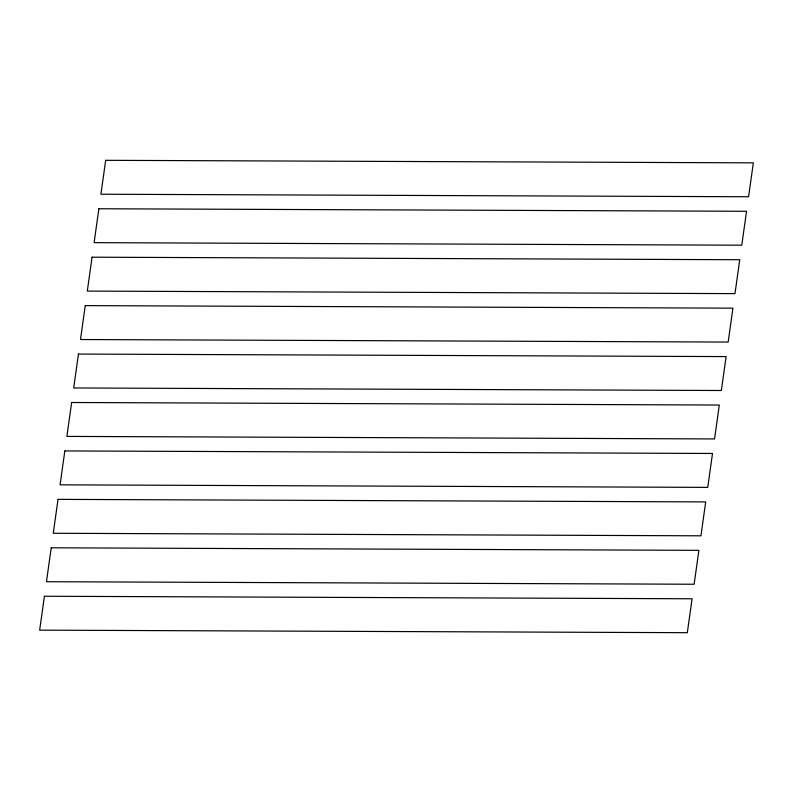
<?xml version="1.0" encoding="UTF-8"?>
<svg xmlns="http://www.w3.org/2000/svg" width="793" height="793" viewBox="0 0 793 793"><rect width="100%" height="100%" fill="white"/><g stroke="black" fill="none" stroke-linecap="round" stroke-linejoin="round"><path stroke-width="1.19" d="M44.418 596.247L39.65 630.148L687.323 632.685L692.081 598.774L44.418 596.247M51.218 547.804L46.46 581.715L694.123 584.243L698.891 550.342L51.218 547.804M58.028 499.372L53.26 533.273L700.933 535.81L705.701 501.91L58.028 499.372M64.838 450.93L60.07 484.84L707.743 487.378L712.51 453.467L64.838 450.93M71.648 402.497L66.88 436.408L714.552 438.935L719.31 405.035L71.648 402.497M78.448 354.065L73.69 387.965L721.352 390.503L726.12 356.592L78.448 354.065M85.257 305.622L80.49 339.533L728.162 342.07L732.93 308.16L85.257 305.622M92.067 257.19L87.299 291.09L734.972 293.628L739.74 259.727L92.067 257.19M98.877 208.757L94.109 242.658L741.782 245.196L746.54 211.285L98.877 208.757M105.677 160.315L100.919 194.226L748.582 196.753L753.35 162.852L105.677 160.315"/></g></svg>
